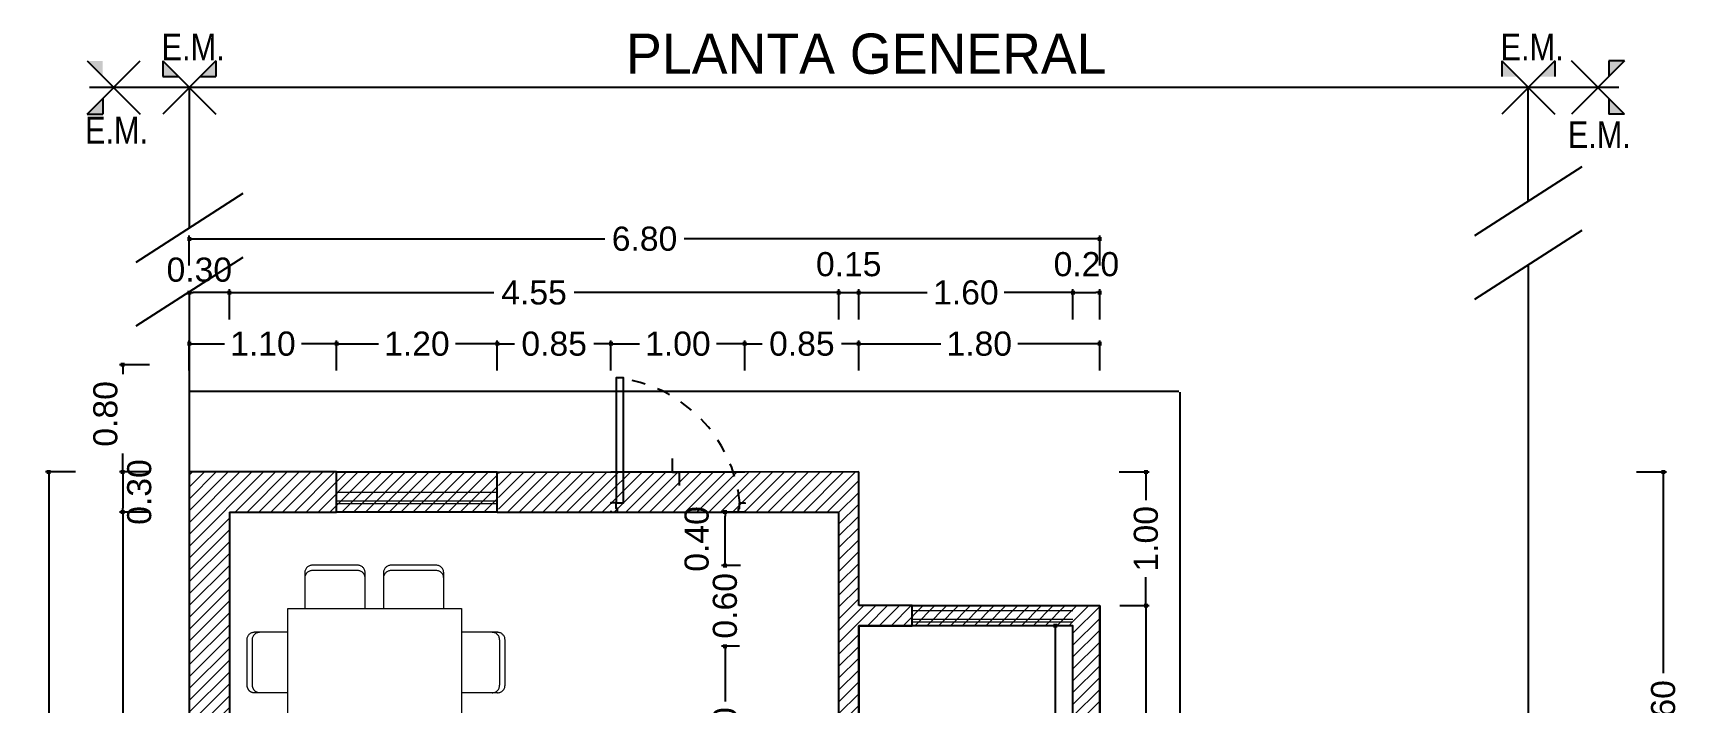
# Model space of a CAD drawing. Header units: millimetres. Extents: x 157 to 449, y 13 to 189.
# Drawn here: x 306.75 to 319.04, y 147.3 to 152.29 of the extents above; entities that cross this region are included whole.
import ezdxf

# ---------------------------------------------------------------- set-up
doc = ezdxf.new("R2010")
doc.units = ezdxf.units.MM
doc.header["$LTSCALE"] = 0.1
doc.header["$MEASUREMENT"] = 0
doc.header["$PDMODE"] = 3
doc.header["$PDSIZE"] = 0.1
for name, pattern in [('ACAD_ISO02W100', [15, 12, -3]), ('ACAD_ISO04W100', [30, 24, -3, 0, -3]), ('DASHED', [0.75, 0.5, -0.25]), ('HIDDEN', [0.375, 0.25, -0.125])]:
    doc.linetypes.add(name, pattern=pattern)
doc.layers.get('DEFPOINTS').update_dxf_attribs({"color": 1})
for name, color, linetype in [('11.Ejes', 1, 'ACAD_ISO04W100'), ('CARP-HOJAS-PUERTAS', 2, 'Continuous'), ('CARP-MARCO-PUERTAS', 2, 'Continuous'), ('CONT_PLATEA', 4, 'Continuous'), ('Cotas', 1, 'Continuous'), ('MURO', 3, 'Continuous'), ('POLILINEA SUP', 150, 'Continuous'), ('PROYECCIONES', 2, 'HIDDEN')]:
    doc.layers.add(name, color=color, linetype=linetype)
for name, color, linetype, lineweight in [('17.Sombras', 8, 'Continuous', 5), ('CARPINTERIA', 2, 'Continuous', 18), ('MURO BAJO', 4, 'Continuous', 13), ('SOMBRA', 1, 'Continuous', 0)]:
    doc.layers.add(name, color=color, linetype=linetype, lineweight=lineweight)
doc.styles.add('ARIAL', font='arial.ttf', dxfattribs={"height": 0.18})
doc.dimstyles.new('MARQ 100', dxfattribs={"dimscale": 0.1, "dimtxt": 1.75, "dimasz": 0.3, "dimexe": 0.25, "dimexo": 1.5, "dimtad": 0, "dimzin": 1, "dimdsep": 46, "dimtxsty": 'ARIAL', "dimblk": 'BOXFILLED', "dimcen": 2.5, "dimclrd": 8, "dimclre": 8, "dimclrt": 4, "dimazin": 0, "dimtfac": 1, "dimtmove": 2, "dimatfit": 3, "dimldrblk": 'DOTSMALL', "dimfxl": 2, "dimfxlon": 1, "dimlwd": -1, "dimarcsym": 0})

# ---------------------------------------------------------------- blocks, each defined once
blk = doc.blocks.new('_BoxFilled')
at = {"color": 0, "linetype": 'ByBlock', "lineweight": -2}
blk.add_line((-0.5, 0), (-1, 0), dxfattribs=at)
at = {"color": 0, "linetype": 'ByBlock'}
blk.add_solid([(-0.5, 0.5), (0.5, 0.5), (-0.5, -0.5), (0.5, -0.5)], dxfattribs=at)
blk = doc.blocks.new('*D263')
at = {"layer": 'Cotas', "lineweight": -2, "transparency": 16777216}
for p, q in [((307.618, 148.719), (307.393, 148.719)), ((307.618, 144.218), (307.393, 144.218))]:
    blk.add_line(p, q, dxfattribs=at)
at = {"layer": 'Cotas', "transparency": 16777216}
for p, q in [((307.418, 148.689), (307.418, 146.768)), ((307.418, 144.248), (307.418, 146.169))]:
    blk.add_line(p, q, dxfattribs=at)
at = {"layer": 'DEFPOINTS', "color": 0, "transparency": 16777216}
for p in [(307.418, 148.719), (309.069, 148.719), (309.064, 144.218)]:
    blk.add_point(p, dxfattribs=at)
at = {"layer": 'Cotas', "transparency": 16777216, "xscale": 0.03, "yscale": 0.03, "zscale": 0.03}
for p, rotation in [((307.418, 148.719), 90), ((307.418, 144.218), 270)]:
    blk.add_blockref('_BoxFilled', p, dxfattribs=dict(at, rotation=rotation))
at = {"layer": 'Cotas', "color": 2, "transparency": 16777216, "insert": (307.418, 146.469), "char_height": 0.18, "attachment_point": 5, "rotation": 90, "style": 'ARIAL'}
blk.add_mtext('4.50', dxfattribs=at)
blk = doc.blocks.new('_DotSmall')
at = {"color": 0, "linetype": 'ByBlock', "const_width": 0.5}
blk.add_lwpolyline([(-0.0625, 0, 1), (0.0625, 0, 1)], format="xyb", close=True, dxfattribs=at)
blk = doc.blocks.new('*D265')
at = {"layer": 'Cotas', "lineweight": -2, "transparency": 16777216}
for p, q in [((307.614, 149.018), (307.393, 149.018)), ((307.418, 148.718), (307.393, 148.718))]:
    blk.add_line(p, q, dxfattribs=at)
at = {"layer": 'Cotas', "transparency": 16777216}
blk.add_line((307.418, 148.988), (307.418, 148.748), dxfattribs=at)
at = {"layer": 'DEFPOINTS', "color": 0, "transparency": 16777216}
for p in [(307.764, 149.018), (307.418, 148.718), (307.463, 148.718)]:
    blk.add_point(p, dxfattribs=at)
at = {"layer": 'Cotas', "transparency": 16777216, "xscale": 0.03, "yscale": 0.03, "zscale": 0.03}
for p, rotation in [((307.418, 149.018), 90), ((307.418, 148.718), 270)]:
    blk.add_blockref('_BoxFilled', p, dxfattribs=dict(at, rotation=rotation))
at = {"layer": 'Cotas', "color": 2, "transparency": 16777216, "insert": (307.542, 148.868), "char_height": 0.18, "attachment_point": 5, "rotation": 90, "style": 'ARIAL'}
blk.add_mtext('0.30', dxfattribs=at)
blk = doc.blocks.new('*D267')
at = {"layer": 'Cotas', "lineweight": -2, "transparency": 16777216}
for p, q in [((307.065, 149.018), (306.84, 149.018)), ((307.065, 143.918), (306.84, 143.918))]:
    blk.add_line(p, q, dxfattribs=at)
at = {"layer": 'Cotas', "transparency": 16777216}
for p, q in [((306.865, 148.988), (306.865, 146.764)), ((306.865, 143.948), (306.865, 146.172))]:
    blk.add_line(p, q, dxfattribs=at)
at = {"layer": 'DEFPOINTS', "color": 0, "transparency": 16777216}
for p in [(307.765, 149.018), (306.865, 143.918), (307.765, 143.918)]:
    blk.add_point(p, dxfattribs=at)
at = {"layer": 'Cotas', "transparency": 16777216, "xscale": 0.03, "yscale": 0.03, "zscale": 0.03}
for p, rotation in [((306.865, 149.018), 90), ((306.865, 143.918), 270)]:
    blk.add_blockref('_BoxFilled', p, dxfattribs=dict(at, rotation=rotation))
at = {"layer": 'Cotas', "color": 2, "transparency": 16777216, "insert": (306.865, 146.468), "char_height": 0.18, "attachment_point": 5, "rotation": 90, "style": 'ARIAL'}
blk.add_mtext('5.10', dxfattribs=at)
blk = doc.blocks.new('*D269')
at = {"layer": 'Cotas', "lineweight": -2, "transparency": 16777216}
for p, q in [((307.618, 149.818), (307.393, 149.818)), ((307.615, 149.018), (307.393, 149.018))]:
    blk.add_line(p, q, dxfattribs=at)
at = {"layer": 'Cotas', "transparency": 16777216}
for p, q in [((307.418, 149.788), (307.418, 149.747)), ((307.418, 149.048), (307.418, 149.155))]:
    blk.add_line(p, q, dxfattribs=at)
at = {"layer": 'DEFPOINTS', "color": 0, "transparency": 16777216}
for p in [(307.418, 149.818), (307.915, 149.818), (307.765, 149.018)]:
    blk.add_point(p, dxfattribs=at)
at = {"layer": 'Cotas', "transparency": 16777216, "xscale": 0.03, "yscale": 0.03, "zscale": 0.03}
for p, rotation in [((307.418, 149.818), 90), ((307.418, 149.018), 270)]:
    blk.add_blockref('_BoxFilled', p, dxfattribs=dict(at, rotation=rotation))
at = {"layer": 'Cotas', "color": 2, "transparency": 16777216, "insert": (307.289, 149.451), "char_height": 0.18, "attachment_point": 5, "rotation": 90, "style": 'ARIAL'}
blk.add_mtext('0.80', dxfattribs=at)
blk = doc.blocks.new('*D279')
at = {"layer": 'Cotas', "lineweight": -2, "transparency": 16777216}
for p, q in [((318.723, 149.018), (318.948, 149.018)), ((318.723, 145.422), (318.948, 145.422))]:
    blk.add_line(p, q, dxfattribs=at)
at = {"layer": 'Cotas', "transparency": 16777216}
for p, q in [((318.923, 148.988), (318.923, 147.516)), ((318.923, 145.452), (318.923, 146.924))]:
    blk.add_line(p, q, dxfattribs=at)
at = {"layer": 'DEFPOINTS', "color": 0, "transparency": 16777216}
for p in [(315.032, 149.018), (318.923, 149.018), (315.132, 145.422)]:
    blk.add_point(p, dxfattribs=at)
at = {"layer": 'Cotas', "transparency": 16777216, "xscale": 0.03, "yscale": 0.03, "zscale": 0.03}
for p, rotation in [((318.923, 149.018), 90), ((318.923, 145.422), 270)]:
    blk.add_blockref('_BoxFilled', p, dxfattribs=dict(at, rotation=rotation))
at = {"layer": 'Cotas', "color": 2, "transparency": 16777216, "insert": (318.923, 147.22), "char_height": 0.18, "attachment_point": 5, "rotation": 90, "style": 'ARIAL'}
blk.add_mtext('3.60', dxfattribs=at)
blk = doc.blocks.new('*D280')
at = {"layer": 'Cotas', "lineweight": -2, "transparency": 16777216}
for p, q in [((314.382, 147.871), (314.357, 147.871)), ((314.382, 145.372), (314.357, 145.372))]:
    blk.add_line(p, q, dxfattribs=at)
at = {"layer": 'Cotas', "transparency": 16777216}
for p, q in [((314.382, 147.841), (314.382, 146.919)), ((314.382, 145.402), (314.382, 146.324))]:
    blk.add_line(p, q, dxfattribs=at)
at = {"layer": 'DEFPOINTS', "color": 0, "transparency": 16777216}
for p in [(314.382, 147.871), (314.515, 147.871), (314.515, 145.372)]:
    blk.add_point(p, dxfattribs=at)
at = {"layer": 'Cotas', "transparency": 16777216, "xscale": 0.03, "yscale": 0.03, "zscale": 0.03}
for p, rotation in [((314.382, 147.871), 90), ((314.382, 145.372), 270)]:
    blk.add_blockref('_BoxFilled', p, dxfattribs=dict(at, rotation=rotation))
at = {"layer": 'Cotas', "color": 2, "transparency": 16777216, "insert": (314.382, 146.622), "char_height": 0.18, "attachment_point": 5, "rotation": 90, "style": 'ARIAL'}
blk.add_mtext('2.50', dxfattribs=at)
blk = doc.blocks.new('*D310')
at = {"layer": 'Cotas', "lineweight": -2, "transparency": 16777216}
for p, q in [((312.025, 147.718), (311.891, 147.718)), ((312.116, 146.318), (311.891, 146.318))]:
    blk.add_line(p, q, dxfattribs=at)
at = {"layer": 'Cotas', "transparency": 16777216}
for p, q in [((311.916, 147.688), (311.916, 147.306)), ((311.916, 146.348), (311.916, 146.731))]:
    blk.add_line(p, q, dxfattribs=at)
at = {"layer": 'DEFPOINTS', "color": 0, "transparency": 16777216}
for p in [(311.916, 147.718), (312.175, 147.718), (312.765, 146.318)]:
    blk.add_point(p, dxfattribs=at)
at = {"layer": 'Cotas', "transparency": 16777216, "xscale": 0.03, "yscale": 0.03, "zscale": 0.03}
for p, rotation in [((311.916, 147.718), 90), ((311.916, 146.318), 270)]:
    blk.add_blockref('_BoxFilled', p, dxfattribs=dict(at, rotation=rotation))
at = {"layer": 'Cotas', "color": 2, "transparency": 16777216, "insert": (311.916, 147.018), "char_height": 0.18, "attachment_point": 5, "rotation": 90, "style": 'ARIAL'}
blk.add_mtext('1.40', dxfattribs=at)
blk = doc.blocks.new('*D311')
at = {"layer": 'Cotas', "lineweight": -2, "transparency": 16777216}
for p, q in [((312.033, 148.319), (311.891, 148.319)), ((312.025, 147.718), (311.891, 147.718))]:
    blk.add_line(p, q, dxfattribs=at)
at = {"layer": 'Cotas', "transparency": 16777216}
for p, q in [((311.916, 148.349), (311.916, 148.379)), ((311.916, 148.319), (311.916, 148.315)), ((311.916, 147.718), (311.916, 147.723)), ((311.916, 147.688), (311.916, 147.658))]:
    blk.add_line(p, q, dxfattribs=at)
at = {"layer": 'DEFPOINTS', "color": 0, "transparency": 16777216}
for p in [(311.916, 148.319), (312.183, 148.319), (312.175, 147.718)]:
    blk.add_point(p, dxfattribs=at)
at = {"layer": 'Cotas', "transparency": 16777216, "xscale": 0.03, "yscale": 0.03, "zscale": 0.03}
for p, rotation in [((311.916, 148.319), 270), ((311.916, 147.718), 90)]:
    blk.add_blockref('_BoxFilled', p, dxfattribs=dict(at, rotation=rotation))
at = {"layer": 'Cotas', "color": 2, "transparency": 16777216, "insert": (311.916, 148.019), "char_height": 0.18, "attachment_point": 5, "rotation": 90, "style": 'ARIAL'}
blk.add_mtext('0.60', dxfattribs=at)
blk = doc.blocks.new('*D312')
at = {"layer": 'Cotas', "lineweight": -2, "transparency": 16777216}
for p, q in [((312.033, 148.718), (311.891, 148.718)), ((312.033, 148.319), (311.891, 148.319))]:
    blk.add_line(p, q, dxfattribs=at)
at = {"layer": 'Cotas', "transparency": 16777216}
blk.add_line((311.916, 148.349), (311.916, 148.688), dxfattribs=at)
at = {"layer": 'DEFPOINTS', "color": 0, "transparency": 16777216}
for p in [(311.916, 148.718), (312.183, 148.718), (312.183, 148.319)]:
    blk.add_point(p, dxfattribs=at)
at = {"layer": 'Cotas', "transparency": 16777216, "xscale": 0.03, "yscale": 0.03, "zscale": 0.03}
for p, rotation in [((311.916, 148.718), 90), ((311.916, 148.319), 270)]:
    blk.add_blockref('_BoxFilled', p, dxfattribs=dict(at, rotation=rotation))
at = {"layer": 'Cotas', "color": 2, "transparency": 16777216, "insert": (311.705, 148.518), "char_height": 0.18, "attachment_point": 5, "rotation": 90, "style": 'ARIAL'}
blk.add_mtext('0.40', dxfattribs=at)
blk = doc.blocks.new('*D317')
at = {"layer": 'Cotas', "lineweight": -2, "transparency": 16777216}
for p, q in [((307.915, 149.774), (307.915, 149.999)), ((309.015, 149.774), (309.015, 149.999))]:
    blk.add_line(p, q, dxfattribs=at)
at = {"layer": 'Cotas', "transparency": 16777216}
for p, q in [((307.945, 149.974), (308.177, 149.974)), ((308.985, 149.974), (308.752, 149.974))]:
    blk.add_line(p, q, dxfattribs=at)
at = {"layer": 'DEFPOINTS', "color": 0, "transparency": 16777216}
for p in [(309.015, 149.974), (307.915, 149.018), (309.015, 149.018)]:
    blk.add_point(p, dxfattribs=at)
at = {"layer": 'Cotas', "transparency": 16777216, "xscale": 0.03, "yscale": 0.03, "zscale": 0.03, "rotation": 180}
blk.add_blockref('_BoxFilled', (307.915, 149.974), dxfattribs=at)
at = {"layer": 'Cotas', "transparency": 16777216, "xscale": 0.03, "yscale": 0.03, "zscale": 0.03}
blk.add_blockref('_BoxFilled', (309.015, 149.974), dxfattribs=at)
at = {"layer": 'Cotas', "color": 2, "transparency": 16777216, "insert": (308.465, 149.974), "char_height": 0.18, "attachment_point": 5, "style": 'ARIAL'}
blk.add_mtext('1.10', dxfattribs=at)
blk = doc.blocks.new('*D281')
at = {"layer": 'Cotas', "lineweight": -2, "transparency": 16777216}
for p, q in [((309.015, 149.774), (309.015, 149.999)), ((310.215, 149.774), (310.215, 149.999))]:
    blk.add_line(p, q, dxfattribs=at)
at = {"layer": 'Cotas', "transparency": 16777216}
for p, q in [((309.045, 149.974), (309.327, 149.974)), ((310.185, 149.974), (309.902, 149.974))]:
    blk.add_line(p, q, dxfattribs=at)
at = {"layer": 'DEFPOINTS', "color": 0, "transparency": 16777216}
for p in [(310.215, 149.974), (309.015, 149.017), (310.215, 149.017)]:
    blk.add_point(p, dxfattribs=at)
at = {"layer": 'Cotas', "transparency": 16777216, "xscale": 0.03, "yscale": 0.03, "zscale": 0.03, "rotation": 180}
blk.add_blockref('_BoxFilled', (309.015, 149.974), dxfattribs=at)
at = {"layer": 'Cotas', "transparency": 16777216, "xscale": 0.03, "yscale": 0.03, "zscale": 0.03}
blk.add_blockref('_BoxFilled', (310.215, 149.974), dxfattribs=at)
at = {"layer": 'Cotas', "color": 2, "transparency": 16777216, "insert": (309.615, 149.974), "char_height": 0.18, "attachment_point": 5, "style": 'ARIAL'}
blk.add_mtext('1.20', dxfattribs=at)
blk = doc.blocks.new('*D282')
at = {"layer": 'Cotas', "lineweight": -2, "transparency": 16777216}
for p, q in [((310.215, 149.774), (310.215, 149.999)), ((311.064, 149.774), (311.064, 149.999))]:
    blk.add_line(p, q, dxfattribs=at)
at = {"layer": 'Cotas', "transparency": 16777216}
for p, q in [((310.245, 149.974), (310.343, 149.974)), ((311.034, 149.974), (310.937, 149.974))]:
    blk.add_line(p, q, dxfattribs=at)
at = {"layer": 'DEFPOINTS', "color": 0, "transparency": 16777216}
for p in [(311.064, 149.974), (310.215, 149.017), (311.064, 149.018)]:
    blk.add_point(p, dxfattribs=at)
at = {"layer": 'Cotas', "transparency": 16777216, "xscale": 0.03, "yscale": 0.03, "zscale": 0.03, "rotation": 180}
blk.add_blockref('_BoxFilled', (310.215, 149.974), dxfattribs=at)
at = {"layer": 'Cotas', "transparency": 16777216, "xscale": 0.03, "yscale": 0.03, "zscale": 0.03}
blk.add_blockref('_BoxFilled', (311.064, 149.974), dxfattribs=at)
at = {"layer": 'Cotas', "color": 2, "transparency": 16777216, "insert": (310.64, 149.974), "char_height": 0.18, "attachment_point": 5, "style": 'ARIAL'}
blk.add_mtext('0.85', dxfattribs=at)
blk = doc.blocks.new('*D283')
at = {"layer": 'Cotas', "lineweight": -2, "transparency": 16777216}
for p, q in [((311.064, 149.774), (311.064, 149.999)), ((312.064, 149.774), (312.064, 149.999))]:
    blk.add_line(p, q, dxfattribs=at)
at = {"layer": 'Cotas', "transparency": 16777216}
for p, q in [((311.094, 149.974), (311.277, 149.974)), ((312.034, 149.974), (311.852, 149.974))]:
    blk.add_line(p, q, dxfattribs=at)
at = {"layer": 'DEFPOINTS', "color": 0, "transparency": 16777216}
for p in [(312.064, 149.974), (311.064, 149.017), (312.064, 149.017)]:
    blk.add_point(p, dxfattribs=at)
at = {"layer": 'Cotas', "transparency": 16777216, "xscale": 0.03, "yscale": 0.03, "zscale": 0.03, "rotation": 180}
blk.add_blockref('_BoxFilled', (311.064, 149.974), dxfattribs=at)
at = {"layer": 'Cotas', "transparency": 16777216, "xscale": 0.03, "yscale": 0.03, "zscale": 0.03}
blk.add_blockref('_BoxFilled', (312.064, 149.974), dxfattribs=at)
at = {"layer": 'Cotas', "color": 2, "transparency": 16777216, "insert": (311.564, 149.974), "char_height": 0.18, "attachment_point": 5, "style": 'ARIAL'}
blk.add_mtext('1.00', dxfattribs=at)
blk = doc.blocks.new('*D284')
at = {"layer": 'Cotas', "lineweight": -2, "transparency": 16777216}
for p, q in [((312.064, 149.774), (312.064, 149.999)), ((312.915, 149.774), (312.915, 149.999))]:
    blk.add_line(p, q, dxfattribs=at)
at = {"layer": 'Cotas', "transparency": 16777216}
for p, q in [((312.094, 149.974), (312.193, 149.974)), ((312.885, 149.974), (312.786, 149.974))]:
    blk.add_line(p, q, dxfattribs=at)
at = {"layer": 'DEFPOINTS', "color": 0, "transparency": 16777216}
for p in [(312.915, 149.974), (312.064, 149.017), (312.915, 149.017)]:
    blk.add_point(p, dxfattribs=at)
at = {"layer": 'Cotas', "transparency": 16777216, "xscale": 0.03, "yscale": 0.03, "zscale": 0.03, "rotation": 180}
blk.add_blockref('_BoxFilled', (312.064, 149.974), dxfattribs=at)
at = {"layer": 'Cotas', "transparency": 16777216, "xscale": 0.03, "yscale": 0.03, "zscale": 0.03}
blk.add_blockref('_BoxFilled', (312.915, 149.974), dxfattribs=at)
at = {"layer": 'Cotas', "color": 2, "transparency": 16777216, "insert": (312.49, 149.974), "char_height": 0.18, "attachment_point": 5, "style": 'ARIAL'}
blk.add_mtext('0.85', dxfattribs=at)
blk = doc.blocks.new('*D285')
at = {"layer": 'Cotas', "lineweight": -2, "transparency": 16777216}
for p, q in [((312.915, 149.774), (312.915, 149.999)), ((314.715, 149.774), (314.715, 149.999))]:
    blk.add_line(p, q, dxfattribs=at)
at = {"layer": 'Cotas', "transparency": 16777216}
for p, q in [((312.945, 149.974), (313.527, 149.974)), ((314.685, 149.974), (314.102, 149.974))]:
    blk.add_line(p, q, dxfattribs=at)
at = {"layer": 'DEFPOINTS', "color": 0, "transparency": 16777216}
for p in [(314.715, 149.974), (312.915, 149.017), (314.715, 149.018)]:
    blk.add_point(p, dxfattribs=at)
at = {"layer": 'Cotas', "transparency": 16777216, "xscale": 0.03, "yscale": 0.03, "zscale": 0.03, "rotation": 180}
blk.add_blockref('_BoxFilled', (312.915, 149.974), dxfattribs=at)
at = {"layer": 'Cotas', "transparency": 16777216, "xscale": 0.03, "yscale": 0.03, "zscale": 0.03}
blk.add_blockref('_BoxFilled', (314.715, 149.974), dxfattribs=at)
at = {"layer": 'Cotas', "color": 2, "transparency": 16777216, "insert": (313.815, 149.974), "char_height": 0.18, "attachment_point": 5, "style": 'ARIAL'}
blk.add_mtext('1.80', dxfattribs=at)
blk = doc.blocks.new('*D318')
at = {"layer": 'Cotas', "lineweight": -2, "transparency": 16777216}
for p, q in [((308.215, 150.156), (308.215, 150.381)), ((312.765, 150.156), (312.765, 150.381))]:
    blk.add_line(p, q, dxfattribs=at)
at = {"layer": 'Cotas', "transparency": 16777216}
for p, q in [((308.245, 150.356), (310.189, 150.356)), ((312.735, 150.356), (310.79, 150.356))]:
    blk.add_line(p, q, dxfattribs=at)
at = {"layer": 'DEFPOINTS', "color": 0, "transparency": 16777216}
for p in [(312.765, 150.356), (308.215, 148.718), (312.765, 148.718)]:
    blk.add_point(p, dxfattribs=at)
at = {"layer": 'Cotas', "transparency": 16777216, "xscale": 0.03, "yscale": 0.03, "zscale": 0.03, "rotation": 180}
blk.add_blockref('_BoxFilled', (308.215, 150.356), dxfattribs=at)
at = {"layer": 'Cotas', "transparency": 16777216, "xscale": 0.03, "yscale": 0.03, "zscale": 0.03}
blk.add_blockref('_BoxFilled', (312.765, 150.356), dxfattribs=at)
at = {"layer": 'Cotas', "color": 2, "transparency": 16777216, "insert": (310.49, 150.356), "char_height": 0.18, "attachment_point": 5, "style": 'ARIAL'}
blk.add_mtext('4.55', dxfattribs=at)
blk = doc.blocks.new('*D319')
at = {"layer": 'Cotas', "lineweight": -2, "transparency": 16777216}
for p, q in [((312.765, 150.156), (312.765, 150.381)), ((312.915, 150.156), (312.915, 150.381))]:
    blk.add_line(p, q, dxfattribs=at)
at = {"layer": 'Cotas', "transparency": 16777216}
for p, q in [((312.735, 150.356), (312.705, 150.356)), ((312.765, 150.356), (312.915, 150.356)), ((312.945, 150.356), (312.975, 150.356))]:
    blk.add_line(p, q, dxfattribs=at)
at = {"layer": 'DEFPOINTS', "color": 0, "transparency": 16777216}
for p in [(312.915, 150.356), (312.915, 149.018), (312.765, 148.718)]:
    blk.add_point(p, dxfattribs=at)
at = {"layer": 'Cotas', "transparency": 16777216, "xscale": 0.03, "yscale": 0.03, "zscale": 0.03}
blk.add_blockref('_BoxFilled', (312.765, 150.356), dxfattribs=at)
at = {"layer": 'Cotas', "transparency": 16777216, "xscale": 0.03, "yscale": 0.03, "zscale": 0.03, "rotation": 180}
blk.add_blockref('_BoxFilled', (312.915, 150.356), dxfattribs=at)
at = {"layer": 'Cotas', "color": 2, "transparency": 16777216, "insert": (312.84, 150.567), "char_height": 0.18, "attachment_point": 5, "style": 'ARIAL'}
blk.add_mtext('0.15', dxfattribs=at)
blk = doc.blocks.new('*D320')
at = {"layer": 'Cotas', "lineweight": -2, "transparency": 16777216}
for p, q in [((312.915, 150.156), (312.915, 150.381)), ((314.515, 150.156), (314.515, 150.381))]:
    blk.add_line(p, q, dxfattribs=at)
at = {"layer": 'Cotas', "transparency": 16777216}
for p, q in [((312.945, 150.356), (313.427, 150.356)), ((314.485, 150.356), (314.002, 150.356))]:
    blk.add_line(p, q, dxfattribs=at)
at = {"layer": 'DEFPOINTS', "color": 0, "transparency": 16777216}
for p in [(314.515, 150.356), (312.915, 149.018), (314.515, 147.871)]:
    blk.add_point(p, dxfattribs=at)
at = {"layer": 'Cotas', "transparency": 16777216, "xscale": 0.03, "yscale": 0.03, "zscale": 0.03, "rotation": 180}
blk.add_blockref('_BoxFilled', (312.915, 150.356), dxfattribs=at)
at = {"layer": 'Cotas', "transparency": 16777216, "xscale": 0.03, "yscale": 0.03, "zscale": 0.03}
blk.add_blockref('_BoxFilled', (314.515, 150.356), dxfattribs=at)
at = {"layer": 'Cotas', "color": 2, "transparency": 16777216, "insert": (313.715, 150.356), "char_height": 0.18, "attachment_point": 5, "style": 'ARIAL'}
blk.add_mtext('1.60', dxfattribs=at)
blk = doc.blocks.new('*D321')
at = {"layer": 'Cotas', "lineweight": -2, "transparency": 16777216}
for p, q in [((314.515, 150.156), (314.515, 150.381)), ((314.715, 150.156), (314.715, 150.381))]:
    blk.add_line(p, q, dxfattribs=at)
at = {"layer": 'Cotas', "transparency": 16777216}
blk.add_line((314.545, 150.356), (314.685, 150.356), dxfattribs=at)
at = {"layer": 'DEFPOINTS', "color": 0, "transparency": 16777216}
for p in [(314.715, 150.356), (314.715, 149.018), (314.515, 147.871)]:
    blk.add_point(p, dxfattribs=at)
at = {"layer": 'Cotas', "transparency": 16777216, "xscale": 0.03, "yscale": 0.03, "zscale": 0.03, "rotation": 180}
blk.add_blockref('_BoxFilled', (314.515, 150.356), dxfattribs=at)
at = {"layer": 'Cotas', "transparency": 16777216, "xscale": 0.03, "yscale": 0.03, "zscale": 0.03}
blk.add_blockref('_BoxFilled', (314.715, 150.356), dxfattribs=at)
at = {"layer": 'Cotas', "color": 2, "transparency": 16777216, "insert": (314.615, 150.567), "char_height": 0.18, "attachment_point": 5, "style": 'ARIAL'}
blk.add_mtext('0.20', dxfattribs=at)
blk = doc.blocks.new('*D322')
at = {"layer": 'Cotas', "lineweight": -2, "transparency": 16777216}
for p, q in [((307.915, 150.557), (307.915, 150.782)), ((314.715, 150.557), (314.715, 150.782))]:
    blk.add_line(p, q, dxfattribs=at)
at = {"layer": 'Cotas', "transparency": 16777216}
for p, q in [((307.945, 150.757), (311.018, 150.757)), ((314.685, 150.757), (311.611, 150.757))]:
    blk.add_line(p, q, dxfattribs=at)
at = {"layer": 'DEFPOINTS', "color": 0, "transparency": 16777216}
for p in [(314.715, 150.757), (307.915, 149.018), (314.715, 149.018)]:
    blk.add_point(p, dxfattribs=at)
at = {"layer": 'Cotas', "transparency": 16777216, "xscale": 0.03, "yscale": 0.03, "zscale": 0.03, "rotation": 180}
blk.add_blockref('_BoxFilled', (307.915, 150.757), dxfattribs=at)
at = {"layer": 'Cotas', "transparency": 16777216, "xscale": 0.03, "yscale": 0.03, "zscale": 0.03}
blk.add_blockref('_BoxFilled', (314.715, 150.757), dxfattribs=at)
at = {"layer": 'Cotas', "color": 2, "transparency": 16777216, "insert": (311.315, 150.757), "char_height": 0.18, "attachment_point": 5, "style": 'ARIAL'}
blk.add_mtext('6.80', dxfattribs=at)
blk = doc.blocks.new('*D323')
at = {"layer": 'Cotas', "lineweight": -2, "transparency": 16777216}
for p, q in [((308.215, 150.356), (308.215, 150.381)), ((307.915, 150.356), (307.915, 150.331))]:
    blk.add_line(p, q, dxfattribs=at)
at = {"layer": 'Cotas', "transparency": 16777216}
blk.add_line((308.185, 150.356), (307.945, 150.356), dxfattribs=at)
at = {"layer": 'DEFPOINTS', "color": 0, "transparency": 16777216}
for p in [(307.915, 150.362), (307.915, 150.356), (308.215, 150.269)]:
    blk.add_point(p, dxfattribs=at)
at = {"layer": 'Cotas', "transparency": 16777216, "xscale": 0.03, "yscale": 0.03, "zscale": 0.03, "rotation": 180}
blk.add_blockref('_BoxFilled', (307.915, 150.356), dxfattribs=at)
at = {"layer": 'Cotas', "transparency": 16777216, "xscale": 0.03, "yscale": 0.03, "zscale": 0.03}
blk.add_blockref('_BoxFilled', (308.215, 150.356), dxfattribs=at)
at = {"layer": 'Cotas', "color": 2, "transparency": 16777216, "insert": (307.99, 150.526), "char_height": 0.18, "attachment_point": 5, "style": 'ARIAL'}
blk.add_mtext('0.30', dxfattribs=at)
blk = doc.blocks.new('A$C36FF5D9D')
at = {"linetype": 'ACAD_ISO02W100', "ltscale": 18}
for p, q in [((1.022, 1.391, 0), (1.022, 1.124, 0)), ((1.416, 1.447, 0), (1.077, 1.447, 0)), ((1.416, 1.407, 0), (1.077, 1.407, 0)), ((1.472, 1.124, 0), (1.472, 1.391, 0)), ((1.609, 1.391, 0), (1.609, 1.124, 0)), ((2.003, 1.447, 0), (1.665, 1.447, 0)), ((2.003, 1.407, 0), (1.665, 1.407, 0)), ((2.059, 1.124, 0), (2.059, 1.391, 0)), ((0.588, 0.89, 0), (0.588, 0.552, 0)), ((0.628, 0.89, 0), (0.628, 0.552, 0)), ((0.894, 0.946, 0), (0.644, 0.946, 0)), ((2.462, 0.946, 0), (2.191, 0.946, 0)), ((2.477, 0.551, 0), (2.477, 0.89, 0)), ((2.517, 0.551, 0), (2.517, 0.89, 0)), ((0.644, 0.496, 0), (0.894, 0.496, 0)), ((2.191, 0.496, 0), (2.461, 0.496, 0)), ((1.022, 0.324, 0), (1.021, 0.056, 0)), ((1.471, 0.056, 0), (1.472, 0.324, 0)), ((1.609, 0.324, 0), (1.609, 0.056, 0)), ((2.059, 0.056, 0), (2.059, 0.324, 0)), ((1.077, 0.04, 0), (1.416, 0.04, 0)), ((1.077, 0, 0), (1.416, 0, 0)), ((1.664, 0.04, 0), (2.003, 0.04, 0)), ((1.664, 0, 0), (2.003, 0, 0))]:
    blk.add_line(p, q, dxfattribs=at)
at = {"linetype": 'ACAD_ISO02W100', "ltscale": 18, "elevation": 0}
blk.add_lwpolyline([(0.894, 0.324), (0.894, 1.124), (2.191, 1.124), (2.191, 0.324), (0.894, 0.324)], dxfattribs=at)
at = {"linetype": 'ACAD_ISO02W100', "ltscale": 18}
for centre, start, end in [((1.077, 1.391, 0), 90, 180), ((1.077, 1.351, 0), 90, 180), ((1.416, 1.391, 0), 0, 90), ((1.416, 1.351, 0), 0, 90), ((1.665, 1.391, 0), 90, 180), ((1.665, 1.351, 0), 90, 180), ((2.003, 1.391, 0), 0, 90), ((2.003, 1.351, 0), 0, 90), ((0.644, 0.89, 0), 89.9719, 179.9719), ((0.684, 0.89, 0), 89.9719, 179.9719), ((2.421, 0.89, 0), 359.9719, 89.9719), ((2.461, 0.89, 0), 359.9719, 89.9719), ((0.644, 0.552, 0), 179.9719, 269.9719), ((0.684, 0.552, 0), 179.9719, 269.9719), ((2.421, 0.551, 0), 269.9719, 359.9719), ((2.461, 0.551, 0), 269.9719, 359.9719), ((1.077, 0.096, 0), 179.9719, 269.9719), ((1.077, 0.056, 0), 179.9719, 269.9719), ((1.416, 0.096, 0), 269.9719, 359.9719), ((1.416, 0.056, 0), 269.9719, 359.9719), ((1.664, 0.096, 0), 179.9719, 269.9719), ((1.664, 0.056, 0), 179.9719, 269.9719), ((2.003, 0.096, 0), 269.9719, 359.9719), ((2.003, 0.056, 0), 269.9719, 359.9719)]:
    blk.add_arc(centre, 0.0557, start, end, dxfattribs=at)
blk = doc.blocks.new('*D328')
at = {"layer": 'Cotas', "lineweight": -2, "transparency": 16777216}
for p, q in [((314.865, 148.021), (315.085, 148.021)), ((314.865, 145.422), (315.085, 145.422))]:
    blk.add_line(p, q, dxfattribs=at)
at = {"layer": 'Cotas', "transparency": 16777216}
for p, q in [((315.06, 147.991), (315.06, 147.019)), ((315.06, 145.452), (315.06, 146.424))]:
    blk.add_line(p, q, dxfattribs=at)
at = {"layer": 'DEFPOINTS', "color": 0, "transparency": 16777216}
for p in [(314.715, 148.021), (315.06, 148.021), (314.715, 145.422)]:
    blk.add_point(p, dxfattribs=at)
at = {"layer": 'Cotas', "transparency": 16777216, "xscale": 0.03, "yscale": 0.03, "zscale": 0.03}
for p, rotation in [((315.06, 148.021), 90), ((315.06, 145.422), 270)]:
    blk.add_blockref('_BoxFilled', p, dxfattribs=dict(at, rotation=rotation))
at = {"layer": 'Cotas', "color": 2, "transparency": 16777216, "insert": (315.06, 146.722), "char_height": 0.18, "attachment_point": 5, "rotation": 90, "style": 'ARIAL'}
blk.add_mtext('2.60', dxfattribs=at)
blk = doc.blocks.new('*D329')
at = {"layer": 'Cotas', "lineweight": -2, "transparency": 16777216}
for p, q in [((314.86, 149.018), (315.085, 149.018)), ((314.865, 148.021), (315.085, 148.021))]:
    blk.add_line(p, q, dxfattribs=at)
at = {"layer": 'Cotas', "transparency": 16777216}
for p, q in [((315.06, 148.988), (315.06, 148.807)), ((315.06, 148.051), (315.06, 148.232))]:
    blk.add_line(p, q, dxfattribs=at)
at = {"layer": 'DEFPOINTS', "color": 0, "transparency": 16777216}
for p in [(312.915, 149.018), (315.06, 149.018), (314.715, 148.021)]:
    blk.add_point(p, dxfattribs=at)
at = {"layer": 'Cotas', "transparency": 16777216, "xscale": 0.03, "yscale": 0.03, "zscale": 0.03}
for p, rotation in [((315.06, 149.018), 90), ((315.06, 148.021), 270)]:
    blk.add_blockref('_BoxFilled', p, dxfattribs=dict(at, rotation=rotation))
at = {"layer": 'Cotas', "color": 2, "transparency": 16777216, "insert": (315.06, 148.519), "char_height": 0.18, "attachment_point": 5, "rotation": 90, "style": 'ARIAL'}
blk.add_mtext('1.00', dxfattribs=at)
blk = doc.blocks.new('puerta .90')
at = {"layer": 'CARP-HOJAS-PUERTAS'}
blk.add_lwpolyline([(0, 0.039), (0, 0.093), (-0.933, 0.093), (-0.933, 0.039), (0, 0.039)], dxfattribs=at)
at = {"layer": 'CARP-MARCO-PUERTAS'}
for points in [[(0.061, 1), (0.07, 1), (0.07, 0.961), (0.07, 0.961), (0.07, 0.952), (0.042, 0.952), (0.042, 0.961), (0, 0.961), (0, 1), (0.009, 1)], [(0.061, 0), (0.07, 0), (0.07, 0.039), (0.07, 0.039), (0.07, 0.048), (0.042, 0.048), (0.042, 0.039), (0, 0.039), (0, 0), (0.009, 0)]]:
    blk.add_lwpolyline(points, dxfattribs=at)
at = {"layer": 'PROYECCIONES', "color": 1, "linetype": 'DASHED', "ltscale": 0.3}
blk.add_arc((0.096, -0.068), 1.034, 95.3188, 174.0567, dxfattribs=at)

msp = doc.modelspace()

# ---------------------------------------------------------------- hatches: boundary and pattern name
at = {"layer": '11.Ejes'}
h = msp.add_hatch(color=256, dxfattribs=at)
h.dxf.hatch_style = 1
h.paths.add_polyline_path([(307.2693, 152.0842), (307.153, 152.0842), (307.2693, 151.9678)])
h.paths.add_polyline_path([(307.2693, 151.6882), (307.2693, 151.8045), (307.153, 151.6882)])
h = msp.add_hatch(color=256, dxfattribs=at)
h.dxf.hatch_style = 1
h.paths.add_polyline_path([(307.8329, 151.9678), (307.7166, 152.0842), (307.7166, 151.9678)])
h.paths.add_polyline_path([(308.1126, 152.0842), (307.9962, 151.9678), (308.1126, 151.9678)])
h = msp.add_hatch(color=256, dxfattribs=at)
h.dxf.hatch_style = 1
h.paths.add_polyline_path([(317.8329, 151.9678), (317.7166, 152.0842), (317.7166, 151.9678)])
h.paths.add_polyline_path([(318.1126, 152.0842), (317.9962, 151.9678), (318.1126, 151.9678)])
h = msp.add_hatch(color=256, dxfattribs=at)
h.dxf.hatch_style = 1
h.paths.add_polyline_path([(318.5166, 151.9678), (318.633, 152.0842), (318.5166, 152.0842)])
h.paths.add_polyline_path([(318.633, 151.6882), (318.5166, 151.8045), (318.5166, 151.6882)])
at = {"layer": 'SOMBRA', "true_color": 0xf8991e}
h = msp.add_hatch(dxfattribs=at)
h.set_pattern_fill('ANSI31', color=30, scale=0.5)
h.paths.add_polyline_path([(310.2256, 149.0176), (307.915, 149.0176), (307.9149, 142.1177), (308.1149, 142.1177), (308.1149, 143.9177), (308.2149, 143.9177), (308.215, 148.7176), (310.2256, 148.7176)])
h.paths.add_polyline_path([(311.0644, 148.7176), (311.0644, 149.0172), (310.2149, 149.0176), (310.2149, 148.7176)])
h.paths.add_polyline_path([(310.8146, 143.9177), (310.8146, 144.2168), (308.2149, 144.2176), (308.2149, 143.9177)])
h = msp.add_hatch(dxfattribs=at)
h.set_pattern_fill('ANSI31', color=30, scale=0.5)
h.paths.add_polyline_path([(312.9146, 147.8708), (314.5146, 147.8708), (314.5146, 148.0208), (312.9146, 148.0208), (312.9146, 148.0208), (312.9146, 149.0176), (311.0644, 149.0171), (311.0644, 148.718), (312.7646, 148.7176), (312.7646, 148.7176), (312.7646, 145.2225), (314.5146, 145.2225), (314.5146, 145.3725), (312.9146, 145.3725)])
h = msp.add_hatch(dxfattribs=at)
h.set_pattern_fill('ANSI31', color=30, scale=0.5)
h.paths.add_polyline_path([(314.7146, 148.0208), (314.5146, 148.0208), (314.5146, 145.2225), (315.6646, 145.2225), (315.6646, 144.2176), (315.6646, 144.0676), (315.8146, 144.0676), (315.8146, 145.2225), (317.7646, 145.2225), (317.7646, 141.0676), (315.6646, 141.0676), (315.6646, 140.7676), (317.9146, 140.7676), (317.9146, 145.4225), (314.7146, 145.4225)])

# ---------------------------------------------------------------- linework, layer by layer
at = {"layer": '11.Ejes'}
for p, q in [((307.153, 151.6882), (307.5489, 152.0842)), ((307.153, 151.6882), (307.5489, 152.0842)), ((307.153, 152.0842), (307.5489, 151.6882)), ((308.1126, 152.0842), (307.7166, 151.6882)), ((308.1126, 152.0842), (307.7166, 151.6882)), ((307.7166, 152.0842), (308.1126, 151.6882)), ((307.7166, 152.0842), (307.7166, 151.9678)), ((308.1126, 152.0842), (308.1126, 151.9678)), ((318.1126, 152.0842), (317.7166, 151.6882)), ((318.1126, 152.0842), (317.7166, 151.6882)), ((317.7166, 152.0842), (318.1126, 151.6882)), ((317.7166, 152.0842), (317.7166, 151.9678)), ((318.1126, 152.0842), (318.1126, 151.9678)), ((318.633, 151.6882), (318.237, 152.0842)), ((318.633, 151.6882), (318.237, 152.0842)), ((318.633, 152.0842), (318.237, 151.6882)), ((318.5166, 152.0842), (318.5166, 151.9678)), ((318.633, 152.0842), (318.5166, 152.0842)), ((307.7166, 151.9678), (307.8329, 151.9678)), ((307.9962, 151.9678), (308.1126, 151.9678)), ((307.2693, 151.8045), (307.2693, 151.6882)), ((318.5166, 151.8045), (318.5166, 151.6882)), ((307.153, 151.6882), (307.2693, 151.6882)), ((318.633, 151.6882), (318.5166, 151.6882))]:
    msp.add_line(p, q, dxfattribs=at)
at = {"layer": '11.Ejes', "ltscale": 12}
for p, q in [((318.5922, 151.8862), (307.1687, 151.8862)), ((307.9146, 151.8862), (307.9146, 151.4087)), ((317.9146, 151.4087), (317.9146, 151.8862)), ((307.9146, 151.4087), (307.9146, 150.8376)), ((317.9146, 151.0368), (317.9146, 151.4087)), ((317.9146, 150.5616), (317.9146, 138.6852))]:
    msp.add_line(p, q, dxfattribs=at)
at = {"layer": '11.Ejes'}
for points in [[(318.3146, 151.2933), (317.5146, 150.7802)], [(308.3146, 151.0942), (307.5146, 150.5811)], [(318.3146, 150.8181), (317.5146, 150.305)], [(308.3146, 150.619), (307.5146, 150.1059)]]:
    msp.add_lwpolyline(points, dxfattribs=at)
at = {"layer": '11.Ejes', "ltscale": 12}
msp.add_lwpolyline([(307.9146, 150.3624), (307.9146, 137.0938)], dxfattribs=at)
at = {"layer": '17.Sombras', "linetype": 'ACAD_ISO02W100', "ltscale": 18}
msp.add_line((307.915, 149.6176), (307.915, 149.0176), dxfattribs=at)
at = {"layer": '17.Sombras', "color": 8, "true_color": 0x7d7d7d}
for q in [(309.0686, 149.0172), (309.9183, 149.0172)]:
    msp.add_line((308.0653, 149.0176), q, dxfattribs=at)
at = {"layer": 'CARPINTERIA'}
for p, q in [((309.0149, 148.8676), (310.2149, 148.8676)), ((309.0149, 148.8676), (310.2149, 148.8676)), ((309.0149, 148.8026), (310.2149, 148.8026)), ((309.0149, 148.7826), (310.2149, 148.7826)), ((314.5146, 147.9827), (313.3145, 147.9827)), ((314.5146, 147.9177), (313.3145, 147.9177)), ((314.5146, 147.9177), (313.3145, 147.9177)), ((314.5146, 147.8977), (313.3145, 147.8977))]:
    msp.add_line(p, q, dxfattribs=at)
at = {"layer": 'CONT_PLATEA', "color": 2}
msp.add_line((307.9146, 149.6211), (315.3056, 149.6211), dxfattribs=at)
msp.add_lwpolyline([(315.3136, 149.6131), (315.3136, 146.026), (317.9146, 146.026)], dxfattribs=at)
at = {"layer": 'MURO'}
for p, q in [((307.915, 149.0176), (307.9149, 142.1177)), ((309.0149, 149.0176), (307.915, 149.0176)), ((309.0149, 148.7176), (309.0149, 149.0176)), ((310.2149, 149.0167), (309.0149, 149.0167)), ((310.2149, 149.0176), (311.0644, 149.0171)), ((310.2149, 148.7176), (310.2149, 149.0176)), ((311.5249, 149.0173), (311.5249, 149.1173)), ((311.5249, 149.0173), (311.5749, 149.0173)), ((311.5749, 149.0173), (311.5749, 148.9173)), ((308.215, 148.7176), (308.2149, 144.216)), ((308.215, 148.7176), (309.0149, 148.7176)), ((310.2149, 148.7176), (309.0149, 148.7176)), ((310.2149, 148.7176), (312.0644, 148.7176)), ((314.5146, 148.0208), (314.7146, 148.0208)), ((314.7146, 145.4225), (314.7146, 148.0208)), ((314.7146, 148.0208), (314.7146, 145.4225))]:
    msp.add_line(p, q, dxfattribs=at)
at = {"layer": 'MURO', "ltscale": 0.5}
for p, q in [((311.0644, 149.0176), (312.0644, 149.0176)), ((312.9146, 149.0176), (312.0644, 149.0168)), ((312.9146, 148.0208), (312.9146, 149.0176)), ((312.0644, 148.7176), (312.7646, 148.7176)), ((312.7646, 148.7176), (312.7646, 145.2225)), ((313.3146, 148.0208), (312.9146, 148.0208)), ((313.3146, 147.8708), (313.3146, 148.0208)), ((313.3146, 148.0208), (314.5146, 148.0208)), ((312.9146, 145.3725), (312.9146, 147.8708)), ((312.9146, 147.8708), (313.3146, 147.8708))]:
    msp.add_line(p, q, dxfattribs=at)
at = {"layer": 'MURO'}
msp.add_lwpolyline([(312.9146, 145.3725), (314.5146, 145.3725), (314.5146, 147.8708), (312.9146, 147.8708)], close=True, dxfattribs=at)
at = {"layer": 'MURO BAJO'}
for p, q in [((313.3146, 148.0208), (314.5146, 148.0208)), ((313.3146, 147.8708), (314.5145, 147.8708))]:
    msp.add_line(p, q, dxfattribs=at)
at = {"layer": 'POLILINEA SUP', "ltscale": 0.5}
msp.add_line((312.9146, 149.0176), (312.9146, 149.0176), dxfattribs=at)

# ---------------------------------------------------------------- block references
at = {"layer": '17.Sombras', "linetype": 'ACAD_ISO02W100', "ltscale": 18}
msp.add_blockref('A$C36FF5D9D', (307.7563, 146.8754), dxfattribs=at)
at = {"layer": 'CARP-HOJAS-PUERTAS', "color": 2, "rotation": 270}
msp.add_blockref('puerta .90', (311.0644, 148.7879), dxfattribs=at)

# ---------------------------------------------------------------- texts
at = {"color": 2, "insert": (314.766, 152.2886), "char_height": 0.3, "width": 4.982681, "attachment_point": 3}
msp.add_mtext('PLANTA GENERAL', dxfattribs=at)
at = {"layer": '11.Ejes', "lineweight": 40, "char_height": 0.2, "width": 1.294531, "attachment_point": 2}
for insert in [(307.944, 152.288), (317.944, 152.288), (307.3716, 151.6673), (318.446, 151.6346)]:
    msp.add_mtext('{\\fArial Narrow|b0|i0|c0|p34;E.M.}', dxfattribs=dict(at, insert=insert))

# ---------------------------------------------------------------- dimensions: what is measured, and where the dimension line sits
at = {"layer": 'Cotas'}
for base, p1, p2, picture, middle in [((314.7146, 150.7574), (307.915, 149.0176), (314.7146, 149.0176), '*D322', (311.3148, 150.7574)), ((312.9146, 150.3563), (312.7646, 148.7176), (312.9146, 149.0176), '*D319', (312.8396, 150.567)), ((314.7146, 150.3563), (314.5146, 147.8708), (314.7146, 149.0176), '*D321', (314.6146, 150.567)), ((312.7646, 150.3564), (308.215, 148.7177), (312.7646, 148.7176), '*D318', (310.4898, 150.3564)), ((314.5146, 150.3563), (312.9146, 149.0176), (314.5146, 147.8708), '*D320', (313.7146, 150.3563)), ((309.0149, 149.9743), (307.915, 149.0176), (309.0149, 149.0176), '*D317', (308.465, 149.9743)), ((310.2149, 149.9743), (309.0149, 149.0167), (310.2149, 149.0167), '*D281', (309.6149, 149.9743)), ((311.0644, 149.9743), (310.2149, 149.0167), (311.0644, 149.0176), '*D282', (310.6397, 149.9743)), ((312.0644, 149.9743), (311.0644, 149.0171), (312.0644, 149.0167), '*D283', (311.5644, 149.9743)), ((312.9146, 149.9743), (312.0644, 149.0167), (312.9146, 149.0167), '*D284', (312.4895, 149.9743)), ((314.7146, 149.9743), (312.9146, 149.0167), (314.7146, 149.0176), '*D285', (313.8146, 149.9743))]:
    dim = msp.add_linear_dim(base=base, p1=p1, p2=p2, dimstyle='MARQ 100', override={"dimclrd": 256, "dimclre": 256, "dimclrt": 2}, dxfattribs=at)
    dim.commit()
    dim.dimension.update_dxf_attribs({"geometry": picture, "text_midpoint": middle})
dim = msp.add_linear_dim(base=(307.9146, 150.3563), p1=(308.215, 150.2689), p2=(307.9146, 150.3624), dimstyle='MARQ 100', override={"dimclrd": 256, "dimclre": 256, "dimclrt": 2}, dxfattribs=at)
dim.commit()
dim.dimension.update_dxf_attribs({"geometry": '*D323', "text_midpoint": (307.9896, 150.5262), "dimtype": 160})
for base, p1, p2, picture, middle in [((307.4182, 149.8176), (307.7647, 149.0176), (307.9146, 149.8176), '*D269', (307.2892, 149.4506)), ((307.4182, 148.7176), (307.7636, 149.0176), (307.4631, 148.7176), '*D265', (307.5419, 148.8676))]:
    dim = msp.add_linear_dim(base=base, p1=p1, p2=p2, angle=90, dimstyle='MARQ 100', override={"dimclrd": 256, "dimclre": 256, "dimclrt": 2}, dxfattribs=at)
    dim.commit()
    dim.dimension.update_dxf_attribs({"geometry": picture, "text_midpoint": middle, "dimtype": 160})
for base, p1, p2, picture, middle in [((306.8653, 143.9177), (307.7647, 149.0176), (307.7646, 143.9177), '*D267', (306.8653, 146.4677)), ((315.0601, 149.0176), (314.7146, 148.0208), (312.9146, 149.0176), '*D329', (315.0601, 148.5192)), ((318.9234, 149.0176), (315.1325, 145.4225), (315.0325, 149.0176), '*D279', (318.9234, 147.2201)), ((307.4182, 148.7193), (309.0645, 144.2178), (309.0686, 148.7193), '*D263', (307.4182, 146.4686)), ((311.9155, 148.7176), (312.1833, 148.3193), (312.1833, 148.7176), '*D312', (311.7049, 148.5184)), ((311.9155, 148.3193), (312.1746, 147.7184), (312.1833, 148.3193), '*D311', (311.9155, 148.0188)), ((315.0601, 148.0208), (314.7146, 145.4225), (314.7146, 148.0208), '*D328', (315.0601, 146.7216)), ((314.3823, 147.8708), (314.5146, 145.3725), (314.5146, 147.8708), '*D280', (314.3823, 146.6216)), ((311.9155, 147.7184), (312.7646, 146.3184), (312.1746, 147.7184), '*D310', (311.9155, 147.0184))]:
    dim = msp.add_linear_dim(base=base, p1=p1, p2=p2, angle=90, dimstyle='MARQ 100', override={"dimclrd": 256, "dimclre": 256, "dimclrt": 2}, dxfattribs=at)
    dim.commit()
    dim.dimension.update_dxf_attribs({"geometry": picture, "text_midpoint": middle})

doc.saveas('drawing.dxf')
